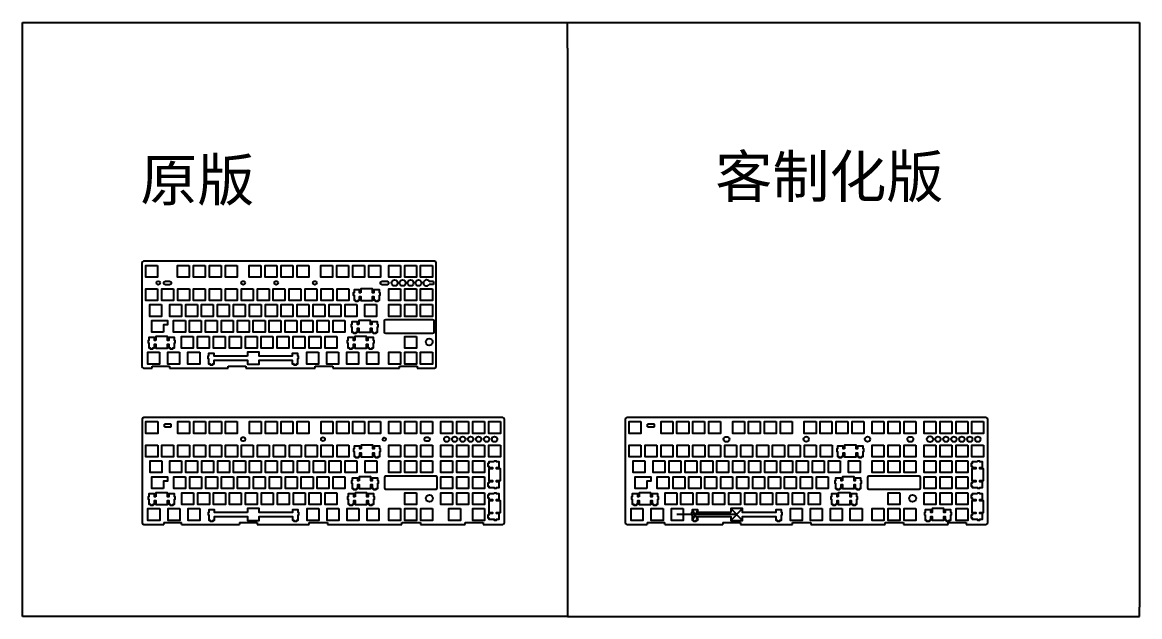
# Model space of a CAD drawing. Header units: millimetres. Extents: x -11 to 6802, y 2 to 721.
# Drawn here: x -11 to 1325, y 10 to 721 of the extents above; entities that cross this region are included whole.
import ezdxf

# ---------------------------------------------------------------- set-up
doc = ezdxf.new("R2010")
doc.units = ezdxf.units.MM
doc.styles.get("Standard").update_dxf_attribs({"font": 'arial.ttf'})

msp = doc.modelspace()

# ---------------------------------------------------------------- linework, layer by layer
for p, q in [((-10.788, 9.912), (-10.788, 720.537)), ((-10.788, 720.537), (1324.93, 720.537)), ((640.735, 689.807), (640.735, 720.537)), ((1324.93, 720.537), (1324.93, 21.436)), ((640.735, 689.807), (640.735, 9.912)), ((480.852, 410.837), (475.441, 410.837)), ((480.852, 407.137), (475.441, 407.137)), ((480.852, 410.837), (480.852, 407.137)), ((789.874, 137.616), (796.623, 125.317)), ((796.623, 137.616), (789.874, 125.317)), ((836.249, 139.086), (850.248, 125.087)), ((850.248, 139.086), (836.249, 125.087)), ((843.248, 132.087), (771.511, 132.087)), ((1324.93, 9.912), (1324.93, 21.436)), ((640.735, 9.912), (-10.788, 9.912)), ((640.735, 9.912), (1324.93, 9.912))]:
    msp.add_line(p, q)
at = {"color": 3, "linetype": 'Continuous'}
for p, q in [((132.105, 432.786), (132.105, 309.192)), ((482.052, 434.786), (134.105, 434.786)), ((144.305, 309.292), (165.305, 309.292)), ((144.305, 307.192), (144.305, 309.292)), ((165.305, 309.292), (165.305, 307.192)), ((235.205, 309.292), (256.205, 309.292)), ((235.205, 307.192), (235.205, 309.292)), ((256.205, 309.292), (256.205, 307.192)), ((339.205, 309.292), (360.205, 309.292)), ((339.205, 307.192), (339.205, 309.292)), ((360.205, 309.292), (360.205, 307.192)), ((440.205, 309.292), (461.205, 309.292)), ((440.205, 307.192), (440.205, 309.292)), ((461.205, 309.292), (461.205, 307.192)), ((159.022, 237.082), (159.022, 240.082)), ((167.022, 240.082), (159.022, 240.082)), ((159.022, 237.082), (167.022, 237.082)), ((167.022, 237.082), (167.022, 240.082)), ((736.75, 237.082), (736.75, 240.082)), ((744.75, 240.082), (736.75, 240.082)), ((736.75, 237.082), (744.75, 237.082)), ((744.75, 237.082), (744.75, 240.082)), ((158.322, 122.387), (158.322, 120.287)), ((158.322, 122.387), (179.522, 122.387)), ((179.522, 120.287), (179.522, 122.387)), ((248.822, 122.387), (248.822, 120.287)), ((248.822, 122.387), (270.022, 122.387)), ((270.022, 122.387), (270.022, 120.287)), ((332.022, 120.287), (332.022, 122.387)), ((332.022, 122.387), (354.022, 122.387)), ((354.022, 122.387), (354.022, 120.287)), ((443.022, 120.287), (443.022, 122.387)), ((443.022, 122.387), (465.022, 122.387)), ((465.022, 122.387), (465.022, 120.287)), ((518.422, 120.287), (518.422, 122.387)), ((518.422, 122.387), (539.922, 122.387)), ((539.922, 122.387), (539.922, 120.287)), ((736.05, 122.387), (736.05, 120.287)), ((736.05, 122.387), (757.25, 122.387)), ((757.25, 120.287), (757.25, 122.387)), ((826.55, 122.387), (826.55, 120.287)), ((826.55, 122.387), (847.75, 122.387)), ((847.75, 122.387), (847.75, 120.287)), ((909.75, 120.287), (909.75, 122.387)), ((909.75, 122.387), (931.75, 122.387)), ((931.75, 122.387), (931.75, 120.287)), ((1020.75, 120.287), (1020.75, 122.387)), ((1020.75, 122.387), (1042.75, 122.387)), ((1042.75, 122.387), (1042.75, 120.287)), ((1096.15, 120.287), (1096.15, 122.387)), ((1096.15, 122.387), (1117.65, 122.387)), ((1117.65, 122.387), (1117.65, 120.287))]:
    msp.add_line(p, q, dxfattribs=at)
at = {"color": 0}
for points in [[(150.805, 429.986), (150.805, 415.987), (136.805, 415.987), (136.805, 429.986)], [(188.804, 429.986), (188.804, 415.987), (174.805, 415.987), (174.805, 429.986)], [(207.854, 429.986), (207.854, 415.987), (193.855, 415.987), (193.855, 429.986)], [(226.904, 429.986), (226.904, 415.987), (212.905, 415.987), (212.905, 429.986)], [(245.954, 429.986), (245.954, 415.987), (231.953, 415.987), (231.953, 429.986)], [(274.453, 429.986), (274.453, 415.987), (260.454, 415.987), (260.454, 429.986)], [(293.503, 429.986), (293.503, 415.987), (279.504, 415.987), (279.504, 429.986)], [(312.553, 429.986), (312.553, 415.987), (298.554, 415.987), (298.554, 429.986)], [(331.603, 429.986), (331.603, 415.987), (317.603, 415.987), (317.603, 429.986)], [(360.103, 429.986), (360.103, 415.987), (346.103, 415.987), (346.103, 429.986)], [(379.153, 429.986), (379.153, 415.987), (365.153, 415.987), (365.153, 429.986)], [(398.203, 429.986), (398.203, 415.987), (384.203, 415.987), (384.203, 429.986)], [(417.253, 429.986), (417.253, 415.987), (403.252, 415.987), (403.252, 429.986)], [(441.252, 429.986), (441.252, 415.987), (427.253, 415.987), (427.253, 429.986)], [(460.302, 429.986), (460.302, 415.987), (446.303, 415.987), (446.303, 429.986)], [(479.352, 429.986), (479.352, 415.987), (465.353, 415.987), (465.353, 429.986)], [(150.805, 401.987), (150.805, 387.988), (136.805, 387.988), (136.805, 401.987)], [(169.854, 401.987), (169.854, 387.988), (155.855, 387.988), (155.855, 401.987)], [(188.904, 401.987), (188.904, 387.988), (174.905, 387.988), (174.905, 401.987)], [(207.954, 401.987), (207.954, 387.988), (193.955, 387.988), (193.955, 401.987)], [(227.004, 401.987), (227.004, 387.988), (213.005, 387.988), (213.005, 401.987)], [(246.054, 401.987), (246.054, 387.988), (232.054, 387.988), (232.054, 401.987)], [(265.104, 401.987), (265.104, 387.988), (251.103, 387.988), (251.103, 401.987)], [(284.154, 401.987), (284.154, 387.988), (270.155, 387.988), (270.155, 401.987)], [(303.204, 401.987), (303.204, 387.988), (289.205, 387.988), (289.205, 401.987)], [(322.254, 401.987), (322.254, 387.988), (308.255, 387.988), (308.255, 401.987)], [(341.304, 401.987), (341.304, 387.988), (327.305, 387.988), (327.305, 401.987)], [(360.354, 401.987), (360.354, 387.988), (346.355, 387.988), (346.355, 401.987)], [(379.404, 401.987), (379.404, 387.988), (365.405, 387.988), (365.405, 401.987)], [(393.98, 397.287), (392.454, 397.287), (392.454, 400.517), (385.705, 400.517), (385.705, 397.287), (384.879, 397.287), (384.879, 394.488), (385.705, 394.488), (385.705, 388.218), (387.428, 388.218), (387.428, 387.018), (390.729, 387.018), (390.729, 388.218), (392.454, 388.218), (392.454, 392.687), (393.98, 392.687), (393.98, 387.988), (407.979, 387.988), (407.979, 392.687), (409.505, 392.687), (409.505, 388.218), (411.23, 388.218), (411.23, 387.018), (414.529, 387.018), (414.529, 388.218), (416.254, 388.218), (416.254, 394.488), (417.08, 394.488), (417.08, 397.287), (416.254, 397.287), (416.254, 400.517), (409.505, 400.517), (409.505, 397.287), (407.979, 397.287), (407.979, 401.987), (393.98, 401.987)], [(441.252, 401.987), (441.252, 387.988), (427.253, 387.988), (427.253, 401.987)], [(460.302, 401.987), (460.302, 387.988), (446.303, 387.988), (446.303, 401.987)], [(479.352, 401.987), (479.352, 387.988), (465.353, 387.988), (465.353, 401.987)], [(155.605, 382.988), (155.605, 368.989), (141.605, 368.989), (141.605, 382.988)], [(179.417, 382.988), (179.417, 368.989), (165.418, 368.989), (165.418, 382.988)], [(198.467, 382.988), (198.467, 368.989), (184.468, 368.989), (184.468, 382.988)], [(217.517, 382.988), (217.517, 368.989), (203.518, 368.989), (203.518, 382.988)], [(236.567, 382.988), (236.567, 368.989), (222.568, 368.989), (222.568, 382.988)], [(255.617, 382.988), (255.617, 368.989), (241.618, 368.989), (241.618, 382.988)], [(274.667, 382.988), (274.667, 368.989), (260.668, 368.989), (260.668, 382.988)], [(293.717, 382.988), (293.717, 368.989), (279.718, 368.989), (279.718, 382.988)], [(312.767, 382.988), (312.767, 368.989), (298.768, 368.989), (298.768, 382.988)], [(331.817, 382.988), (331.817, 368.989), (317.818, 368.989), (317.818, 382.988)], [(350.867, 382.988), (350.867, 368.989), (336.868, 368.989), (336.868, 382.988)], [(369.917, 382.988), (369.917, 368.989), (355.918, 368.989), (355.918, 382.988)], [(388.967, 382.988), (388.967, 368.989), (374.968, 368.989), (374.968, 382.988)], [(412.78, 382.988), (412.78, 368.989), (398.78, 368.989), (398.78, 382.988)], [(441.252, 382.988), (441.252, 368.989), (427.253, 368.989), (427.253, 382.988)], [(460.302, 382.988), (460.302, 368.989), (446.303, 368.989), (446.303, 382.988)], [(479.352, 382.988), (479.352, 368.989), (465.353, 368.989), (465.353, 382.988)], [(184.1, 363.989), (184.1, 349.99), (170.1, 349.99), (170.1, 363.989)], [(203.15, 363.989), (203.15, 349.99), (189.15, 349.99), (189.15, 363.989)], [(222.2, 363.989), (222.2, 349.99), (208.2, 349.99), (208.2, 363.989)], [(241.25, 363.989), (241.25, 349.99), (227.25, 349.99), (227.25, 363.989)], [(260.3, 363.989), (260.3, 349.99), (246.3, 349.99), (246.3, 363.989)], [(279.35, 363.989), (279.35, 349.99), (265.35, 349.99), (265.35, 363.989)], [(298.4, 363.989), (298.4, 349.99), (284.4, 349.99), (284.4, 363.989)], [(317.45, 363.989), (317.45, 349.99), (303.45, 349.99), (303.45, 363.989)], [(336.5, 363.989), (336.5, 349.99), (322.5, 349.99), (322.5, 363.989)], [(355.55, 363.989), (355.55, 349.99), (341.55, 349.99), (341.55, 363.989)], [(374.6, 363.989), (374.6, 349.99), (360.6, 349.99), (360.6, 363.989)], [(391.555, 359.289), (390.031, 359.289), (390.031, 362.519), (383.28, 362.519), (383.28, 359.289), (382.456, 359.289), (382.456, 356.49), (383.28, 356.49), (383.28, 350.22), (385.005, 350.22), (385.005, 349.02), (388.304, 349.02), (388.304, 350.22), (390.031, 350.22), (390.031, 354.689), (391.555, 354.689), (391.555, 349.99), (405.556, 349.99), (405.556, 354.689), (407.08, 354.689), (407.08, 350.22), (408.805, 350.22), (408.805, 349.02), (412.106, 349.02), (412.106, 350.22), (413.831, 350.22), (413.831, 356.49), (414.655, 356.49), (414.655, 359.289), (413.831, 359.289), (413.831, 362.519), (407.08, 362.519), (407.08, 359.289), (405.556, 359.289), (405.556, 363.989), (391.555, 363.989)], [(148.657, 340.29), (147.131, 340.29), (147.131, 343.52), (140.382, 343.52), (140.382, 340.29), (139.556, 340.29), (139.556, 337.491), (140.382, 337.491), (140.382, 331.221), (142.105, 331.221), (142.105, 330.021), (145.406, 330.021), (145.406, 331.221), (147.131, 331.221), (147.131, 335.69), (148.657, 335.69), (148.657, 330.991), (162.656, 330.991), (162.656, 335.69), (164.182, 335.69), (164.182, 331.221), (165.907, 331.221), (165.907, 330.021), (169.206, 330.021), (169.206, 331.221), (170.931, 331.221), (170.931, 337.491), (171.757, 337.491), (171.757, 340.29), (170.931, 340.29), (170.931, 343.52), (164.182, 343.52), (164.182, 340.29), (162.656, 340.29), (162.656, 344.99), (148.657, 344.99)], [(193.604, 344.99), (193.604, 330.991), (179.605, 330.991), (179.605, 344.99)], [(212.654, 344.99), (212.654, 330.991), (198.655, 330.991), (198.655, 344.99)], [(231.704, 344.99), (231.704, 330.991), (217.705, 330.991), (217.705, 344.99)], [(250.755, 344.99), (250.755, 330.991), (236.755, 330.991), (236.755, 344.99)], [(269.805, 344.99), (269.805, 330.991), (255.805, 330.991), (255.805, 344.99)], [(288.855, 344.99), (288.855, 330.991), (274.855, 330.991), (274.855, 344.99)], [(307.905, 344.99), (307.905, 330.991), (293.905, 330.991), (293.905, 344.99)], [(326.955, 344.99), (326.955, 330.991), (312.955, 330.991), (312.955, 344.99)], [(346.005, 344.99), (346.005, 330.991), (332.005, 330.991), (332.005, 344.99)], [(365.055, 344.99), (365.055, 330.991), (351.055, 330.991), (351.055, 344.99)], [(386.755, 340.29), (385.231, 340.29), (385.231, 343.52), (378.48, 343.52), (378.48, 340.29), (377.656, 340.29), (377.656, 337.491), (378.48, 337.491), (378.48, 331.221), (380.205, 331.221), (380.205, 330.021), (383.504, 330.021), (383.504, 331.221), (385.231, 331.221), (385.231, 335.69), (386.755, 335.69), (386.755, 330.991), (400.756, 330.991), (400.756, 335.69), (402.28, 335.69), (402.28, 331.221), (404.005, 331.221), (404.005, 330.021), (407.306, 330.021), (407.306, 331.221), (409.031, 331.221), (409.031, 337.491), (409.855, 337.491), (409.855, 340.29), (409.031, 340.29), (409.031, 343.52), (402.28, 343.52), (402.28, 340.29), (400.756, 340.29), (400.756, 344.99), (386.755, 344.99)], [(460.302, 344.99), (460.302, 330.991), (446.303, 330.991), (446.303, 344.99)], [(153.205, 325.991), (153.205, 311.992), (139.205, 311.992), (139.205, 325.991)], [(177.204, 325.991), (177.204, 311.992), (163.205, 311.992), (163.205, 325.991)], [(201.204, 325.991), (201.204, 311.992), (187.204, 311.992), (187.204, 325.991)], [(258.304, 321.291), (218.678, 321.291), (218.678, 324.521), (211.929, 324.521), (211.929, 321.291), (211.103, 321.291), (211.103, 318.492), (211.929, 318.492), (211.929, 312.222), (213.654, 312.222), (213.654, 311.022), (216.953, 311.022), (216.953, 312.222), (218.678, 312.222), (218.678, 316.691), (258.304, 316.691), (258.304, 311.992), (272.303, 311.992), (272.303, 316.691), (311.929, 316.691), (311.929, 312.222), (313.653, 312.222), (313.653, 311.022), (316.953, 311.022), (316.953, 312.222), (318.678, 312.222), (318.678, 318.492), (319.504, 318.492), (319.504, 321.291), (318.678, 321.291), (318.678, 324.521), (311.929, 324.521), (311.929, 321.291), (272.303, 321.291), (272.303, 325.991), (258.304, 325.991)], [(343.403, 325.991), (343.403, 311.992), (329.403, 311.992), (329.403, 325.991)], [(367.302, 325.991), (367.302, 311.992), (353.303, 311.992), (353.303, 325.991)], [(391.201, 325.991), (391.201, 311.992), (377.202, 311.992), (377.202, 325.991)], [(415.1, 325.991), (415.1, 311.992), (401.101, 311.992), (401.101, 325.991)], [(441.252, 325.991), (441.252, 311.992), (427.253, 311.992), (427.253, 325.991)], [(460.302, 325.991), (460.302, 311.992), (446.303, 311.992), (446.303, 325.991)], [(479.352, 325.991), (479.352, 311.992), (465.353, 311.992), (465.353, 325.991)], [(151.022, 243.081), (151.022, 229.082), (137.022, 229.082), (137.022, 243.081)], [(189.021, 243.081), (189.021, 229.082), (175.022, 229.082), (175.022, 243.081)], [(208.071, 243.081), (208.071, 229.082), (194.072, 229.082), (194.072, 243.081)], [(227.121, 243.081), (227.121, 229.082), (213.122, 229.082), (213.122, 243.081)], [(246.171, 243.081), (246.171, 229.082), (232.17, 229.082), (232.17, 243.081)], [(274.67, 243.081), (274.67, 229.082), (260.671, 229.082), (260.671, 243.081)], [(293.72, 243.081), (293.72, 229.082), (279.721, 229.082), (279.721, 243.081)], [(312.77, 243.081), (312.77, 229.082), (298.771, 229.082), (298.771, 243.081)], [(331.82, 243.081), (331.82, 229.082), (317.82, 229.082), (317.82, 243.081)], [(360.32, 243.081), (360.32, 229.082), (346.32, 229.082), (346.32, 243.081)], [(379.37, 243.081), (379.37, 229.082), (365.37, 229.082), (365.37, 243.081)], [(398.42, 243.081), (398.42, 229.082), (384.42, 229.082), (384.42, 243.081)], [(417.47, 243.081), (417.47, 229.082), (403.469, 229.082), (403.469, 243.081)], [(441.469, 243.081), (441.469, 229.082), (427.47, 229.082), (427.47, 243.081)], [(460.519, 243.081), (460.519, 229.082), (446.52, 229.082), (446.52, 243.081)], [(479.569, 243.081), (479.569, 229.082), (465.57, 229.082), (465.57, 243.081)], [(503.568, 243.081), (503.568, 229.082), (489.569, 229.082), (489.569, 243.081)], [(522.618, 243.081), (522.618, 229.082), (508.619, 229.082), (508.619, 243.081)], [(541.668, 243.081), (541.668, 229.082), (527.669, 229.082), (527.669, 243.081)], [(560.718, 243.081), (560.718, 229.082), (546.717, 229.082), (546.717, 243.081)], [(728.75, 243.081), (728.75, 229.082), (714.75, 229.082), (714.75, 243.081)], [(766.749, 243.081), (766.749, 229.082), (752.75, 229.082), (752.75, 243.081)], [(785.799, 243.081), (785.799, 229.082), (771.8, 229.082), (771.8, 243.081)], [(804.849, 243.081), (804.849, 229.082), (790.85, 229.082), (790.85, 243.081)], [(823.899, 243.081), (823.899, 229.082), (809.898, 229.082), (809.898, 243.081)], [(852.398, 243.081), (852.398, 229.082), (838.399, 229.082), (838.399, 243.081)], [(871.448, 243.081), (871.448, 229.082), (857.449, 229.082), (857.449, 243.081)], [(890.498, 243.081), (890.498, 229.082), (876.499, 229.082), (876.499, 243.081)], [(909.548, 243.081), (909.548, 229.082), (895.548, 229.082), (895.548, 243.081)], [(938.048, 243.081), (938.048, 229.082), (924.048, 229.082), (924.048, 243.081)], [(957.098, 243.081), (957.098, 229.082), (943.098, 229.082), (943.098, 243.081)], [(976.148, 243.081), (976.148, 229.082), (962.148, 229.082), (962.148, 243.081)], [(995.198, 243.081), (995.198, 229.082), (981.197, 229.082), (981.197, 243.081)], [(1019.197, 243.081), (1019.197, 229.082), (1005.198, 229.082), (1005.198, 243.081)], [(1038.247, 243.081), (1038.247, 229.082), (1024.248, 229.082), (1024.248, 243.081)], [(1057.297, 243.081), (1057.297, 229.082), (1043.298, 229.082), (1043.298, 243.081)], [(1081.296, 243.081), (1081.296, 229.082), (1067.297, 229.082), (1067.297, 243.081)], [(1100.346, 243.081), (1100.346, 229.082), (1086.347, 229.082), (1086.347, 243.081)], [(1119.396, 243.081), (1119.396, 229.082), (1105.397, 229.082), (1105.397, 243.081)], [(1138.446, 243.081), (1138.446, 229.082), (1124.446, 229.082), (1124.446, 243.081)], [(151.022, 215.082), (151.022, 201.083), (137.022, 201.083), (137.022, 215.082)], [(170.071, 215.082), (170.071, 201.083), (156.072, 201.083), (156.072, 215.082)], [(189.121, 215.082), (189.121, 201.083), (175.122, 201.083), (175.122, 215.082)], [(208.171, 215.082), (208.171, 201.083), (194.172, 201.083), (194.172, 215.082)], [(227.221, 215.082), (227.221, 201.083), (213.222, 201.083), (213.222, 215.082)], [(246.271, 215.082), (246.271, 201.083), (232.271, 201.083), (232.271, 215.082)], [(265.321, 215.082), (265.321, 201.083), (251.32, 201.083), (251.32, 215.082)], [(284.371, 215.082), (284.371, 201.083), (270.372, 201.083), (270.372, 215.082)], [(303.421, 215.082), (303.421, 201.083), (289.422, 201.083), (289.422, 215.082)], [(322.471, 215.082), (322.471, 201.083), (308.472, 201.083), (308.472, 215.082)], [(341.521, 215.082), (341.521, 201.083), (327.522, 201.083), (327.522, 215.082)], [(360.571, 215.082), (360.571, 201.083), (346.572, 201.083), (346.572, 215.082)], [(379.621, 215.082), (379.621, 201.083), (365.622, 201.083), (365.622, 215.082)], [(394.197, 210.382), (392.671, 210.382), (392.671, 213.612), (385.922, 213.612), (385.922, 210.382), (385.096, 210.382), (385.096, 207.583), (385.922, 207.583), (385.922, 201.313), (387.645, 201.313), (387.645, 200.113), (390.946, 200.113), (390.946, 201.313), (392.671, 201.313), (392.671, 205.782), (394.197, 205.782), (394.197, 201.083), (408.196, 201.083), (408.196, 205.782), (409.722, 205.782), (409.722, 201.313), (411.447, 201.313), (411.447, 200.113), (414.746, 200.113), (414.746, 201.313), (416.471, 201.313), (416.471, 207.583), (417.297, 207.583), (417.297, 210.382), (416.471, 210.382), (416.471, 213.612), (409.722, 213.612), (409.722, 210.382), (408.196, 210.382), (408.196, 215.082), (394.197, 215.082)], [(441.469, 215.082), (441.469, 201.083), (427.47, 201.083), (427.47, 215.082)], [(460.519, 215.082), (460.519, 201.083), (446.52, 201.083), (446.52, 215.082)], [(479.569, 215.082), (479.569, 201.083), (465.57, 201.083), (465.57, 215.082)], [(503.568, 215.082), (503.568, 201.083), (489.569, 201.083), (489.569, 215.082)], [(522.618, 215.082), (522.618, 201.083), (508.619, 201.083), (508.619, 215.082)], [(541.668, 215.082), (541.668, 201.083), (527.669, 201.083), (527.669, 215.082)], [(560.718, 215.082), (560.718, 201.083), (546.717, 201.083), (546.717, 215.082)], [(728.75, 215.082), (728.75, 201.083), (714.75, 201.083), (714.75, 215.082)], [(747.8, 215.082), (747.8, 201.083), (733.8, 201.083), (733.8, 215.082)], [(766.85, 215.082), (766.85, 201.083), (752.85, 201.083), (752.85, 215.082)], [(785.9, 215.082), (785.9, 201.083), (771.9, 201.083), (771.9, 215.082)], [(804.95, 215.082), (804.95, 201.083), (790.95, 201.083), (790.95, 215.082)], [(824, 215.082), (824, 201.083), (809.999, 201.083), (809.999, 215.082)], [(843.05, 215.082), (843.05, 201.083), (829.049, 201.083), (829.049, 215.082)], [(862.1, 215.082), (862.1, 201.083), (848.101, 201.083), (848.101, 215.082)], [(881.15, 215.082), (881.15, 201.083), (867.151, 201.083), (867.151, 215.082)], [(900.2, 215.082), (900.2, 201.083), (886.201, 201.083), (886.201, 215.082)], [(919.25, 215.082), (919.25, 201.083), (905.251, 201.083), (905.251, 215.082)], [(938.3, 215.082), (938.3, 201.083), (924.301, 201.083), (924.301, 215.082)], [(957.35, 215.082), (957.35, 201.083), (943.351, 201.083), (943.351, 215.082)], [(971.926, 210.382), (970.4, 210.382), (970.4, 213.612), (963.651, 213.612), (963.651, 210.382), (962.825, 210.382), (962.825, 207.583), (963.651, 207.583), (963.651, 201.313), (965.374, 201.313), (965.374, 200.113), (968.675, 200.113), (968.675, 201.313), (970.4, 201.313), (970.4, 205.782), (971.926, 205.782), (971.926, 201.083), (985.925, 201.083), (985.925, 205.782), (987.451, 205.782), (987.451, 201.313), (989.176, 201.313), (989.176, 200.113), (992.475, 200.113), (992.475, 201.313), (994.2, 201.313), (994.2, 207.583), (995.026, 207.583), (995.026, 210.382), (994.2, 210.382), (994.2, 213.612), (987.451, 213.612), (987.451, 210.382), (985.925, 210.382), (985.925, 215.082), (971.926, 215.082)], [(1019.197, 215.082), (1019.197, 201.083), (1005.198, 201.083), (1005.198, 215.082)], [(1038.247, 215.082), (1038.247, 201.083), (1024.248, 201.083), (1024.248, 215.082)], [(1057.297, 215.082), (1057.297, 201.083), (1043.298, 201.083), (1043.298, 215.082)], [(1081.296, 215.082), (1081.296, 201.083), (1067.297, 201.083), (1067.297, 215.082)], [(1100.346, 215.082), (1100.346, 201.083), (1086.347, 201.083), (1086.347, 215.082)], [(1119.396, 215.082), (1119.396, 201.083), (1105.397, 201.083), (1105.397, 215.082)], [(1138.446, 215.082), (1138.446, 201.083), (1124.446, 201.083), (1124.446, 215.082)], [(155.822, 196.083), (155.822, 182.084), (141.822, 182.084), (141.822, 196.083)], [(179.634, 196.083), (179.634, 182.084), (165.635, 182.084), (165.635, 196.083)], [(198.684, 196.083), (198.684, 182.084), (184.685, 182.084), (184.685, 196.083)], [(217.734, 196.083), (217.734, 182.084), (203.735, 182.084), (203.735, 196.083)], [(236.784, 196.083), (236.784, 182.084), (222.785, 182.084), (222.785, 196.083)], [(255.834, 196.083), (255.834, 182.084), (241.835, 182.084), (241.835, 196.083)], [(274.884, 196.083), (274.884, 182.084), (260.885, 182.084), (260.885, 196.083)], [(293.934, 196.083), (293.934, 182.084), (279.935, 182.084), (279.935, 196.083)], [(312.984, 196.083), (312.984, 182.084), (298.985, 182.084), (298.985, 196.083)], [(332.034, 196.083), (332.034, 182.084), (318.035, 182.084), (318.035, 196.083)], [(351.084, 196.083), (351.084, 182.084), (337.085, 182.084), (337.085, 196.083)], [(370.134, 196.083), (370.134, 182.084), (356.135, 182.084), (356.135, 196.083)], [(389.184, 196.083), (389.184, 182.084), (375.185, 182.084), (375.185, 196.083)], [(412.997, 196.083), (412.997, 182.084), (398.997, 182.084), (398.997, 196.083)], [(441.469, 196.083), (441.469, 182.084), (427.47, 182.084), (427.47, 196.083)], [(460.519, 196.083), (460.519, 182.084), (446.52, 182.084), (446.52, 196.083)], [(479.569, 196.083), (479.569, 182.084), (465.57, 182.084), (465.57, 196.083)], [(503.568, 196.083), (503.568, 182.084), (489.569, 182.084), (489.569, 196.083)], [(522.618, 196.083), (522.618, 182.084), (508.619, 182.084), (508.619, 196.083)], [(541.668, 196.083), (541.668, 182.084), (527.669, 182.084), (527.669, 196.083)], [(553.215, 194.858), (546.946, 194.858), (546.946, 193.133), (545.747, 193.133), (545.747, 189.834), (546.946, 189.834), (546.946, 188.109), (551.416, 188.109), (551.416, 186.583), (546.717, 186.583), (546.717, 172.584), (551.416, 172.584), (551.416, 171.058), (546.946, 171.058), (546.946, 169.333), (545.747, 169.333), (545.747, 166.034), (546.946, 166.034), (546.946, 164.309), (553.215, 164.309), (553.215, 163.483), (556.016, 163.483), (556.016, 164.309), (559.248, 164.309), (559.248, 171.058), (556.016, 171.058), (556.016, 172.584), (560.715, 172.584), (560.715, 186.583), (556.016, 186.583), (556.016, 188.109), (559.248, 188.109), (559.248, 194.858), (556.016, 194.858), (556.016, 195.684), (553.215, 195.684)], [(733.55, 196.083), (733.55, 182.084), (719.55, 182.084), (719.55, 196.083)], [(757.362, 196.083), (757.362, 182.084), (743.363, 182.084), (743.363, 196.083)], [(776.412, 196.083), (776.412, 182.084), (762.413, 182.084), (762.413, 196.083)], [(795.462, 196.083), (795.462, 182.084), (781.463, 182.084), (781.463, 196.083)], [(814.512, 196.083), (814.512, 182.084), (800.513, 182.084), (800.513, 196.083)], [(833.562, 196.083), (833.562, 182.084), (819.563, 182.084), (819.563, 196.083)], [(852.612, 196.083), (852.612, 182.084), (838.613, 182.084), (838.613, 196.083)], [(871.662, 196.083), (871.662, 182.084), (857.663, 182.084), (857.663, 196.083)], [(890.712, 196.083), (890.712, 182.084), (876.713, 182.084), (876.713, 196.083)], [(909.762, 196.083), (909.762, 182.084), (895.763, 182.084), (895.763, 196.083)], [(928.812, 196.083), (928.812, 182.084), (914.813, 182.084), (914.813, 196.083)], [(947.862, 196.083), (947.862, 182.084), (933.863, 182.084), (933.863, 196.083)], [(966.912, 196.083), (966.912, 182.084), (952.913, 182.084), (952.913, 196.083)], [(990.725, 196.083), (990.725, 182.084), (976.725, 182.084), (976.725, 196.083)], [(1019.197, 196.083), (1019.197, 182.084), (1005.198, 182.084), (1005.198, 196.083)], [(1038.247, 196.083), (1038.247, 182.084), (1024.248, 182.084), (1024.248, 196.083)], [(1057.297, 196.083), (1057.297, 182.084), (1043.298, 182.084), (1043.298, 196.083)], [(1081.296, 196.083), (1081.296, 182.084), (1067.297, 182.084), (1067.297, 196.083)], [(1100.346, 196.083), (1100.346, 182.084), (1086.347, 182.084), (1086.347, 196.083)], [(1119.396, 196.083), (1119.396, 182.084), (1105.397, 182.084), (1105.397, 196.083)], [(1130.943, 194.858), (1124.674, 194.858), (1124.674, 193.133), (1123.475, 193.133), (1123.475, 189.834), (1124.674, 189.834), (1124.674, 188.109), (1129.144, 188.109), (1129.144, 186.583), (1124.445, 186.583), (1124.445, 172.584), (1129.144, 172.584), (1129.144, 171.058), (1124.674, 171.058), (1124.674, 169.333), (1123.475, 169.333), (1123.475, 166.034), (1124.674, 166.034), (1124.674, 164.309), (1130.943, 164.309), (1130.943, 163.483), (1133.744, 163.483), (1133.744, 164.309), (1136.976, 164.309), (1136.976, 171.058), (1133.744, 171.058), (1133.744, 172.584), (1138.443, 172.584), (1138.443, 186.583), (1133.744, 186.583), (1133.744, 188.109), (1136.976, 188.109), (1136.976, 194.858), (1133.744, 194.858), (1133.744, 195.684), (1130.943, 195.684)], [(184.317, 177.084), (184.317, 163.085), (170.317, 163.085), (170.317, 177.084)], [(203.367, 177.084), (203.367, 163.085), (189.367, 163.085), (189.367, 177.084)], [(222.417, 177.084), (222.417, 163.085), (208.417, 163.085), (208.417, 177.084)], [(241.467, 177.084), (241.467, 163.085), (227.467, 163.085), (227.467, 177.084)], [(260.517, 177.084), (260.517, 163.085), (246.517, 163.085), (246.517, 177.084)], [(279.567, 177.084), (279.567, 163.085), (265.567, 163.085), (265.567, 177.084)], [(298.617, 177.084), (298.617, 163.085), (284.617, 163.085), (284.617, 177.084)], [(317.667, 177.084), (317.667, 163.085), (303.667, 163.085), (303.667, 177.084)], [(336.717, 177.084), (336.717, 163.085), (322.717, 163.085), (322.717, 177.084)], [(355.767, 177.084), (355.767, 163.085), (341.767, 163.085), (341.767, 177.084)], [(374.817, 177.084), (374.817, 163.085), (360.817, 163.085), (360.817, 177.084)], [(391.772, 172.384), (390.248, 172.384), (390.248, 175.614), (383.497, 175.614), (383.497, 172.384), (382.673, 172.384), (382.673, 169.585), (383.497, 169.585), (383.497, 163.315), (385.222, 163.315), (385.222, 162.115), (388.521, 162.115), (388.521, 163.315), (390.248, 163.315), (390.248, 167.784), (391.772, 167.784), (391.772, 163.085), (405.773, 163.085), (405.773, 167.784), (407.297, 167.784), (407.297, 163.315), (409.022, 163.315), (409.022, 162.115), (412.323, 162.115), (412.323, 163.315), (414.048, 163.315), (414.048, 169.585), (414.872, 169.585), (414.872, 172.384), (414.048, 172.384), (414.048, 175.614), (407.297, 175.614), (407.297, 172.384), (405.773, 172.384), (405.773, 177.084), (391.772, 177.084)], [(503.568, 177.084), (503.568, 163.085), (489.569, 163.085), (489.569, 177.084)], [(522.618, 177.084), (522.618, 163.085), (508.619, 163.085), (508.619, 177.084)], [(541.668, 177.084), (541.668, 163.085), (527.669, 163.085), (527.669, 177.084)], [(762.045, 177.084), (762.045, 163.085), (748.045, 163.085), (748.045, 177.084)], [(781.095, 177.084), (781.095, 163.085), (767.095, 163.085), (767.095, 177.084)], [(800.145, 177.084), (800.145, 163.085), (786.145, 163.085), (786.145, 177.084)], [(819.195, 177.084), (819.195, 163.085), (805.195, 163.085), (805.195, 177.084)], [(838.245, 177.084), (838.245, 163.085), (824.245, 163.085), (824.245, 177.084)], [(857.295, 177.084), (857.295, 163.085), (843.295, 163.085), (843.295, 177.084)], [(876.345, 177.084), (876.345, 163.085), (862.345, 163.085), (862.345, 177.084)], [(895.395, 177.084), (895.395, 163.085), (881.395, 163.085), (881.395, 177.084)], [(914.445, 177.084), (914.445, 163.085), (900.445, 163.085), (900.445, 177.084)], [(933.495, 177.084), (933.495, 163.085), (919.495, 163.085), (919.495, 177.084)], [(952.545, 177.084), (952.545, 163.085), (938.545, 163.085), (938.545, 177.084)], [(969.5, 172.384), (967.976, 172.384), (967.976, 175.614), (961.225, 175.614), (961.225, 172.384), (960.401, 172.384), (960.401, 169.585), (961.225, 169.585), (961.225, 163.315), (962.95, 163.315), (962.95, 162.115), (966.249, 162.115), (966.249, 163.315), (967.976, 163.315), (967.976, 167.784), (969.5, 167.784), (969.5, 163.085), (983.501, 163.085), (983.501, 167.784), (985.025, 167.784), (985.025, 163.315), (986.75, 163.315), (986.75, 162.115), (990.051, 162.115), (990.051, 163.315), (991.776, 163.315), (991.776, 169.585), (992.6, 169.585), (992.6, 172.384), (991.776, 172.384), (991.776, 175.614), (985.025, 175.614), (985.025, 172.384), (983.501, 172.384), (983.501, 177.084), (969.5, 177.084)], [(1081.296, 177.084), (1081.296, 163.085), (1067.297, 163.085), (1067.297, 177.084)], [(1100.346, 177.084), (1100.346, 163.085), (1086.347, 163.085), (1086.347, 177.084)], [(1119.396, 177.084), (1119.396, 163.085), (1105.397, 163.085), (1105.397, 177.084)], [(148.874, 153.385), (147.348, 153.385), (147.348, 156.615), (140.599, 156.615), (140.599, 153.385), (139.773, 153.385), (139.773, 150.586), (140.599, 150.586), (140.599, 144.316), (142.322, 144.316), (142.322, 143.116), (145.623, 143.116), (145.623, 144.316), (147.348, 144.316), (147.348, 148.785), (148.874, 148.785), (148.874, 144.086), (162.873, 144.086), (162.873, 148.785), (164.399, 148.785), (164.399, 144.316), (166.124, 144.316), (166.124, 143.116), (169.423, 143.116), (169.423, 144.316), (171.148, 144.316), (171.148, 150.586), (171.974, 150.586), (171.974, 153.385), (171.148, 153.385), (171.148, 156.615), (164.399, 156.615), (164.399, 153.385), (162.873, 153.385), (162.873, 158.085), (148.874, 158.085)], [(193.821, 158.085), (193.821, 144.086), (179.822, 144.086), (179.822, 158.085)], [(212.871, 158.085), (212.871, 144.086), (198.872, 144.086), (198.872, 158.085)], [(231.921, 158.085), (231.921, 144.086), (217.922, 144.086), (217.922, 158.085)], [(250.972, 158.085), (250.972, 144.086), (236.972, 144.086), (236.972, 158.085)], [(270.022, 158.085), (270.022, 144.086), (256.022, 144.086), (256.022, 158.085)], [(289.072, 158.085), (289.072, 144.086), (275.072, 144.086), (275.072, 158.085)], [(308.122, 158.085), (308.122, 144.086), (294.122, 144.086), (294.122, 158.085)], [(327.172, 158.085), (327.172, 144.086), (313.172, 144.086), (313.172, 158.085)], [(346.222, 158.085), (346.222, 144.086), (332.222, 144.086), (332.222, 158.085)], [(365.272, 158.085), (365.272, 144.086), (351.272, 144.086), (351.272, 158.085)], [(386.972, 153.385), (385.448, 153.385), (385.448, 156.615), (378.697, 156.615), (378.697, 153.385), (377.873, 153.385), (377.873, 150.586), (378.697, 150.586), (378.697, 144.316), (380.422, 144.316), (380.422, 143.116), (383.721, 143.116), (383.721, 144.316), (385.448, 144.316), (385.448, 148.785), (386.972, 148.785), (386.972, 144.086), (400.973, 144.086), (400.973, 148.785), (402.497, 148.785), (402.497, 144.316), (404.222, 144.316), (404.222, 143.116), (407.523, 143.116), (407.523, 144.316), (409.248, 144.316), (409.248, 150.586), (410.072, 150.586), (410.072, 153.385), (409.248, 153.385), (409.248, 156.615), (402.497, 156.615), (402.497, 153.385), (400.973, 153.385), (400.973, 158.085), (386.972, 158.085)], [(460.519, 158.085), (460.519, 144.086), (446.52, 144.086), (446.52, 158.085)], [(503.568, 158.085), (503.568, 144.086), (489.569, 144.086), (489.569, 158.085)], [(522.618, 158.085), (522.618, 144.086), (508.619, 144.086), (508.619, 158.085)], [(541.668, 158.085), (541.668, 144.086), (527.669, 144.086), (527.669, 158.085)], [(553.215, 156.86), (546.946, 156.86), (546.946, 155.135), (545.747, 155.135), (545.747, 151.836), (546.946, 151.836), (546.946, 150.111), (551.416, 150.111), (551.416, 148.585), (546.717, 148.585), (546.717, 134.586), (551.416, 134.586), (551.416, 133.06), (546.946, 133.06), (546.946, 131.335), (545.747, 131.335), (545.747, 128.036), (546.946, 128.036), (546.946, 126.311), (553.215, 126.311), (553.215, 125.485), (556.016, 125.485), (556.016, 126.311), (559.248, 126.311), (559.248, 133.06), (556.016, 133.06), (556.016, 134.586), (560.715, 134.586), (560.715, 148.585), (556.016, 148.585), (556.016, 150.111), (559.248, 150.111), (559.248, 156.86), (556.016, 156.86), (556.016, 157.686), (553.215, 157.686)], [(726.602, 153.385), (725.076, 153.385), (725.076, 156.615), (718.327, 156.615), (718.327, 153.385), (717.501, 153.385), (717.501, 150.586), (718.327, 150.586), (718.327, 144.316), (720.05, 144.316), (720.05, 143.116), (723.351, 143.116), (723.351, 144.316), (725.076, 144.316), (725.076, 148.785), (726.602, 148.785), (726.602, 144.086), (740.601, 144.086), (740.601, 148.785), (742.127, 148.785), (742.127, 144.316), (743.852, 144.316), (743.852, 143.116), (747.151, 143.116), (747.151, 144.316), (748.876, 144.316), (748.876, 150.586), (749.702, 150.586), (749.702, 153.385), (748.876, 153.385), (748.876, 156.615), (742.127, 156.615), (742.127, 153.385), (740.601, 153.385), (740.601, 158.085), (726.602, 158.085)], [(771.55, 158.085), (771.55, 144.086), (757.55, 144.086), (757.55, 158.085)], [(790.6, 158.085), (790.6, 144.086), (776.6, 144.086), (776.6, 158.085)], [(809.65, 158.085), (809.65, 144.086), (795.65, 144.086), (795.65, 158.085)], [(828.7, 158.085), (828.7, 144.086), (814.7, 144.086), (814.7, 158.085)], [(847.75, 158.085), (847.75, 144.086), (833.75, 144.086), (833.75, 158.085)], [(866.8, 158.085), (866.8, 144.086), (852.8, 144.086), (852.8, 158.085)], [(885.85, 158.085), (885.85, 144.086), (871.85, 144.086), (871.85, 158.085)], [(904.9, 158.085), (904.9, 144.086), (890.9, 144.086), (890.9, 158.085)], [(923.95, 158.085), (923.95, 144.086), (909.95, 144.086), (909.95, 158.085)], [(943, 158.085), (943, 144.086), (929, 144.086), (929, 158.085)], [(964.7, 153.385), (963.176, 153.385), (963.176, 156.615), (956.425, 156.615), (956.425, 153.385), (955.601, 153.385), (955.601, 150.586), (956.425, 150.586), (956.425, 144.316), (958.15, 144.316), (958.15, 143.116), (961.449, 143.116), (961.449, 144.316), (963.176, 144.316), (963.176, 148.785), (964.7, 148.785), (964.7, 144.086), (978.701, 144.086), (978.701, 148.785), (980.225, 148.785), (980.225, 144.316), (981.95, 144.316), (981.95, 143.116), (985.251, 143.116), (985.251, 144.316), (986.976, 144.316), (986.976, 150.586), (987.8, 150.586), (987.8, 153.385), (986.976, 153.385), (986.976, 156.615), (980.225, 156.615), (980.225, 153.385), (978.701, 153.385), (978.701, 158.085), (964.7, 158.085)], [(1038.247, 158.085), (1038.247, 144.086), (1024.248, 144.086), (1024.248, 158.085)], [(1081.296, 158.085), (1081.296, 144.086), (1067.297, 144.086), (1067.297, 158.085)], [(1100.346, 158.085), (1100.346, 144.086), (1086.347, 144.086), (1086.347, 158.085)], [(1119.396, 158.085), (1119.396, 144.086), (1105.397, 144.086), (1105.397, 158.085)], [(1130.943, 156.86), (1124.674, 156.86), (1124.674, 155.135), (1123.475, 155.135), (1123.475, 151.836), (1124.674, 151.836), (1124.674, 150.111), (1129.144, 150.111), (1129.144, 148.585), (1124.445, 148.585), (1124.445, 134.586), (1129.144, 134.586), (1129.144, 133.06), (1124.674, 133.06), (1124.674, 131.335), (1123.475, 131.335), (1123.475, 128.036), (1124.674, 128.036), (1124.674, 126.311), (1130.943, 126.311), (1130.943, 125.485), (1133.744, 125.485), (1133.744, 126.311), (1136.976, 126.311), (1136.976, 133.06), (1133.744, 133.06), (1133.744, 134.586), (1138.443, 134.586), (1138.443, 148.585), (1133.744, 148.585), (1133.744, 150.111), (1136.976, 150.111), (1136.976, 156.86), (1133.744, 156.86), (1133.744, 157.686), (1130.943, 157.686)], [(153.422, 139.086), (153.422, 125.087), (139.422, 125.087), (139.422, 139.086)], [(177.421, 139.086), (177.421, 125.087), (163.422, 125.087), (163.422, 139.086)], [(201.421, 139.086), (201.421, 125.087), (187.421, 125.087), (187.421, 139.086)], [(258.521, 134.386), (218.895, 134.386), (218.895, 137.616), (212.146, 137.616), (212.146, 134.386), (211.32, 134.386), (211.32, 131.587), (212.146, 131.587), (212.146, 125.317), (213.871, 125.317), (213.871, 124.117), (217.17, 124.117), (217.17, 125.317), (218.895, 125.317), (218.895, 129.786), (258.521, 129.786), (258.521, 125.087), (272.52, 125.087), (272.52, 129.786), (312.146, 129.786), (312.146, 125.317), (313.87, 125.317), (313.87, 124.117), (317.17, 124.117), (317.17, 125.317), (318.895, 125.317), (318.895, 131.587), (319.721, 131.587), (319.721, 134.386), (318.895, 134.386), (318.895, 137.616), (312.146, 137.616), (312.146, 134.386), (272.52, 134.386), (272.52, 139.086), (258.521, 139.086)], [(343.62, 139.086), (343.62, 125.087), (329.62, 125.087), (329.62, 139.086)], [(367.519, 139.086), (367.519, 125.087), (353.52, 125.087), (353.52, 139.086)], [(391.418, 139.086), (391.418, 125.087), (377.419, 125.087), (377.419, 139.086)], [(415.317, 139.086), (415.317, 125.087), (401.318, 125.087), (401.318, 139.086)], [(441.469, 139.086), (441.469, 125.087), (427.47, 125.087), (427.47, 139.086)], [(460.519, 139.086), (460.519, 125.087), (446.52, 125.087), (446.52, 139.086)], [(479.569, 139.086), (479.569, 125.087), (465.57, 125.087), (465.57, 139.086)], [(513.092, 139.086), (513.092, 125.087), (499.093, 125.087), (499.093, 139.086)], [(541.668, 139.086), (541.668, 125.087), (527.669, 125.087), (527.669, 139.086)], [(731.15, 139.086), (731.15, 125.087), (717.15, 125.087), (717.15, 139.086)], [(755.149, 139.086), (755.149, 125.087), (741.15, 125.087), (741.15, 139.086)], [(779.149, 139.086), (779.149, 125.087), (765.149, 125.087), (765.149, 139.086)], [(836.249, 134.386), (796.623, 134.386), (796.623, 137.616), (789.874, 137.616), (789.874, 134.386), (789.048, 134.386), (789.048, 131.587), (789.874, 131.587), (789.874, 125.317), (791.599, 125.317), (791.599, 124.117), (794.898, 124.117), (794.898, 125.317), (796.623, 125.317), (796.623, 129.786), (836.249, 129.786), (836.249, 125.087), (850.248, 125.087), (850.248, 129.786), (889.874, 129.786), (889.874, 125.317), (891.598, 125.317), (891.598, 124.117), (894.898, 124.117), (894.898, 125.317), (896.623, 125.317), (896.623, 131.587), (897.449, 131.587), (897.449, 134.386), (896.623, 134.386), (896.623, 137.616), (889.874, 137.616), (889.874, 134.386), (850.248, 134.386), (850.248, 139.086), (836.249, 139.086)], [(921.348, 139.086), (921.348, 125.087), (907.348, 125.087), (907.348, 139.086)], [(945.248, 139.086), (945.248, 125.087), (931.248, 125.087), (931.248, 139.086)], [(969.147, 139.086), (969.147, 125.087), (955.148, 125.087), (955.148, 139.086)], [(993.046, 139.086), (993.046, 125.087), (979.047, 125.087), (979.047, 139.086)], [(1019.197, 139.086), (1019.197, 125.087), (1005.198, 125.087), (1005.198, 139.086)], [(1038.247, 139.086), (1038.247, 125.087), (1024.248, 125.087), (1024.248, 139.086)], [(1057.297, 139.086), (1057.297, 125.087), (1043.298, 125.087), (1043.298, 139.086)], [(1068.547, 131.586), (1068.547, 125.317), (1070.272, 125.317), (1070.272, 124.118), (1073.571, 124.118), (1073.571, 125.317), (1075.296, 125.317), (1075.296, 129.787), (1076.822, 129.787), (1076.822, 125.088), (1090.821, 125.088), (1090.821, 129.787), (1092.347, 129.787), (1092.347, 125.317), (1094.072, 125.317), (1094.072, 124.118), (1097.371, 124.118), (1097.371, 125.317), (1099.096, 125.317), (1099.096, 131.586), (1099.922, 131.586), (1099.922, 134.387), (1099.096, 134.387), (1099.096, 137.619), (1092.347, 137.619), (1092.347, 134.387), (1090.821, 134.387), (1090.821, 139.086), (1076.822, 139.086), (1076.822, 134.387), (1075.296, 134.387), (1075.296, 137.619), (1068.547, 137.619), (1068.547, 134.387), (1067.721, 134.387), (1067.721, 131.586)], [(1119.396, 139.086), (1119.396, 125.087), (1105.397, 125.087), (1105.397, 139.086)]]:
    msp.add_lwpolyline(points, close=True, dxfattribs=at)
at = {"color": 3, "linetype": 'Continuous'}
for points in [[(461.205, 307.192), (482.052, 307.192, 0.41421356), (484.052, 309.192), (484.052, 432.786)], [(539.922, 120.287), (563.518, 120.287, 0.41421356), (565.518, 122.287), (565.518, 245.881, 0.41421356), (563.518, 247.881), (134.322, 247.881, 0.41421356), (132.322, 245.881), (132.322, 122.287, 0.41421356), (134.322, 120.287), (158.322, 120.287)], [(1117.65, 120.287), (1141.246, 120.287, 0.41421356), (1143.246, 122.287), (1143.246, 245.881, 0.41421356), (1141.246, 247.881), (712.05, 247.881, 0.41421356), (710.05, 245.881), (710.05, 122.287, 0.41421356), (712.05, 120.287), (736.05, 120.287)]]:
    msp.add_lwpolyline(points, format="xyb", dxfattribs=at)
for points in [[(160.305, 410.987), (165.305, 410.987, -0.41421356), (167.305, 408.987), (167.305, 408.787, -0.41421356), (165.305, 406.787), (160.305, 406.787, -0.41421356), (158.305, 408.787), (158.305, 408.987, -0.41421356)], [(419.253, 410.987), (425.253, 410.987, -0.41421356), (427.253, 408.987), (427.253, 408.787, -0.41421356), (425.253, 406.787), (419.253, 406.787, -0.41421356), (417.253, 408.787), (417.253, 408.987, -0.41421356)], [(481.052, 363.889), (481.052, 350.09, -0.41421356), (479.552, 348.59), (423.652, 348.59, -0.41421356), (422.152, 350.09), (422.152, 363.889, -0.41421356), (423.652, 365.389), (479.552, 365.389, -0.41421356)], [(256.171, 221.982), (256.171, 221.982, 0.41421356), (254.171, 223.982), (252.371, 223.982, 0.41421356), (250.371, 221.982), (250.371, 221.982, 0.41421356), (252.371, 219.982), (254.171, 219.982, 0.41421356)], [(474.57, 223.982), (471.569, 223.982, 0.41421356), (469.569, 221.982), (469.569, 221.982, 0.41421356), (471.569, 219.982), (474.57, 219.982, 0.41421356), (476.57, 221.982), (476.57, 221.982, 0.41421356)], [(483.769, 177.884), (423.473, 177.884, 0.41421356), (421.973, 176.384), (421.973, 163.785, 0.41421356), (423.473, 162.285), (483.769, 162.285, 0.41421356), (485.269, 163.785), (485.269, 176.384, 0.41421356)], [(1061.497, 177.884), (1001.201, 177.884, 0.41421356), (999.701, 176.384), (999.701, 163.785, 0.41421356), (1001.201, 162.285), (1061.497, 162.285, 0.41421356), (1062.997, 163.785), (1062.997, 176.384, 0.41421356)]]:
    msp.add_lwpolyline(points, format="xyb", close=True, dxfattribs=at)
for points in [[(157.906, 349.99), (143.905, 349.99), (143.905, 363.989), (162.6, 363.989), (162.6, 358.789), (157.906, 358.789)], [(158.123, 163.085), (144.122, 163.085), (144.122, 177.084), (162.817, 177.084), (162.817, 171.884), (158.123, 171.884)], [(735.851, 163.085), (721.85, 163.085), (721.85, 177.084), (740.545, 177.084), (740.545, 171.884), (735.851, 171.884)]]:
    msp.add_lwpolyline(points, close=True)
for points in [[(134.105, 307.192), (144.305, 307.192)], [(165.305, 307.192), (235.205, 307.192)], [(256.205, 307.192), (339.205, 307.192)], [(360.205, 307.192), (440.205, 307.192)], [(179.522, 120.287), (248.822, 120.287)], [(270.022, 120.287), (332.022, 120.287)], [(354.022, 120.287), (443.022, 120.287)], [(465.022, 120.287), (518.422, 120.287)], [(757.25, 120.287), (826.55, 120.287)], [(847.75, 120.287), (909.75, 120.287)], [(931.75, 120.287), (1020.75, 120.287)], [(1042.75, 120.287), (1096.15, 120.287)]]:
    msp.add_lwpolyline(points, dxfattribs=at)
for centre, radius in [((151.655, 408.987), 2.15), ((253.204, 408.987), 2.25), ((292.754, 408.987), 2.25), ((338.853, 408.987), 2.25), ((443.777, 408.987), 3.6), ((462.827, 408.987), 3.6), ((475.582, 338.391), 4.1), ((348.62, 222.082), 2.3), ((421.87, 222.082), 2), ((506.094, 222.082), 3.2), ((525.143, 222.082), 3.2), ((544.193, 222.082), 3.2), ((1083.822, 222.082), 3.2), ((1102.872, 222.082), 3.2), ((1121.921, 222.082), 3.2), ((475.799, 151.486), 4.1), ((1053.527, 151.486), 4.1)]:
    msp.add_circle(centre, radius, dxfattribs=at)
for centre, radius in [((434.253, 408.987), 3.6), ((453.302, 408.987), 3.6), ((496.569, 222.082), 3.2), ((515.619, 222.082), 3.2), ((534.669, 222.082), 3.2), ((553.717, 222.082), 3.2), ((926.348, 222.082), 3.1), ((999.598, 222.082), 3.1), ((1074.297, 222.082), 3.6), ((1093.347, 222.082), 3.2), ((1112.397, 222.082), 3.2), ((1131.446, 222.082), 3.2)]:
    msp.add_circle(centre, radius)
for centre, start, end in [((134.105, 432.786), 90, 180), ((482.052, 432.786), 0, 90), ((134.105, 309.192), 180, 270)]:
    msp.add_arc(centre, 2, start, end, dxfattribs=at)
msp.add_arc((472.353, 408.987), 3.6, 30.923216, 329.076784)
for centre in [(830.999, 221.982), (1050.797, 221.982)]:
    msp.add_ellipse(centre, major_axis=(3.5, 0), ratio=0.88562572)

# ---------------------------------------------------------------- texts
at = {"attachment_point": 1}
for s, width, insert, char_height in [('{\\fSimSun|b0|i0|c134|p2;\\H0.625x;原版}', 313.43615, (130.224, 557.112), 80), ('{\\fSimSun|b0|i0|c134|p2;客制化版}', 405.52018, (817.55, 561.127), 50)]:
    msp.add_mtext_dynamic_manual_height_columns(s, width=width, gutter_width=12.5, heights=[0], dxfattribs=dict(at, insert=insert, char_height=char_height))

doc.saveas('drawing.dxf')
